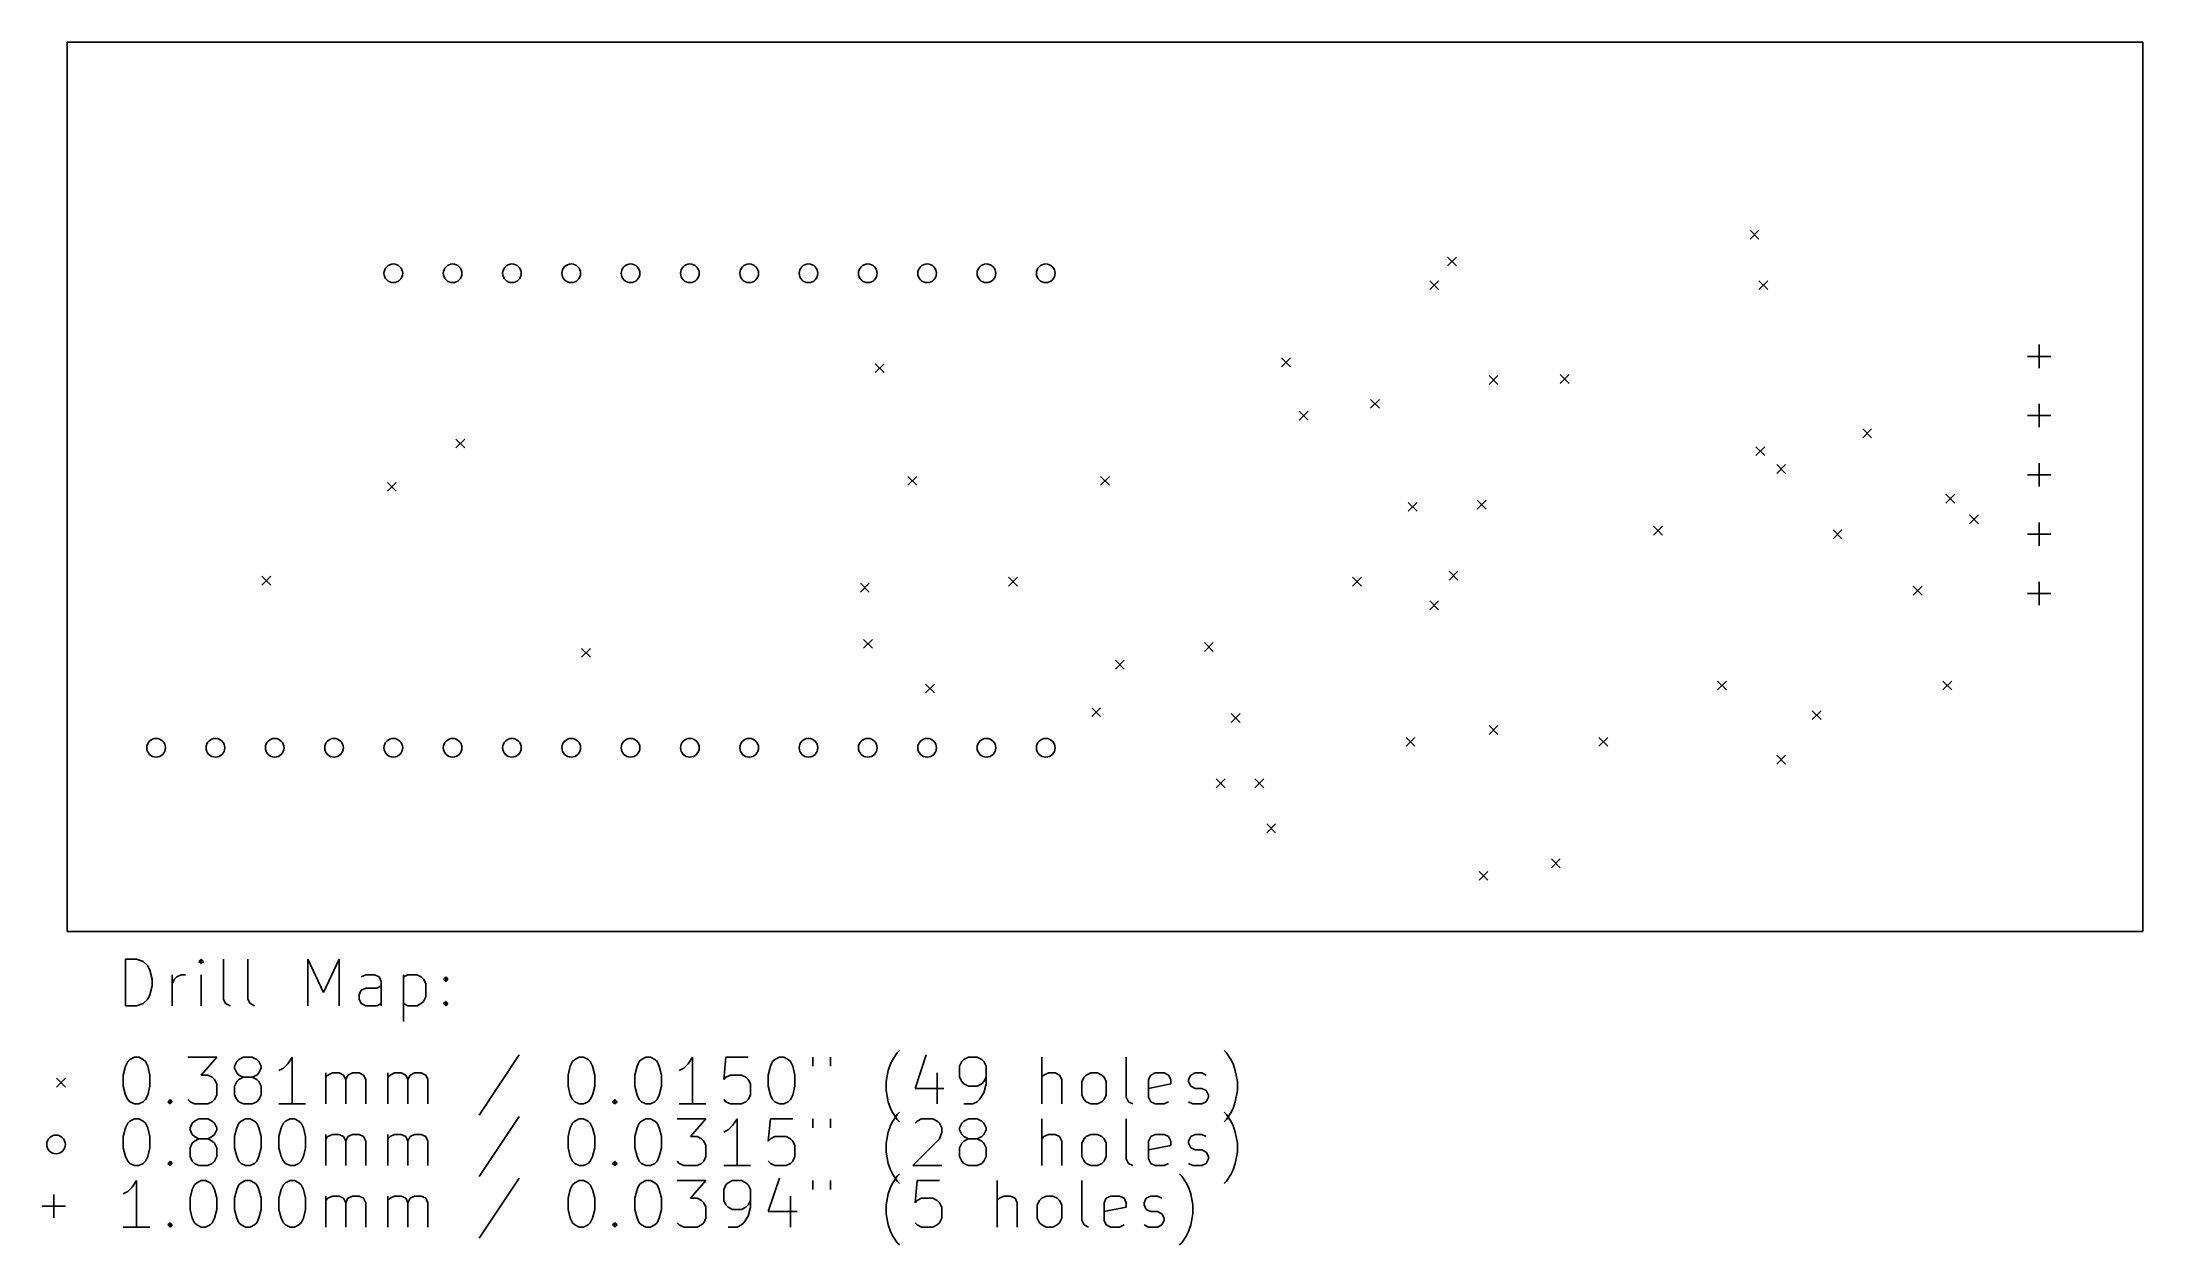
# Model space of a CAD drawing. Extents: x 101.8 to 191.8, y -135.3 to -83.8.
import ezdxf

# ---------------------------------------------------------------- set-up
doc = ezdxf.new("R2010")
doc.units = 0
doc.layers.add('BLACK', color=7, linetype='CONTINUOUS')

msp = doc.modelspace()

# ---------------------------------------------------------------- linework, layer by layer
at = {"layer": 'BLACK', "linetype": 'CONTINUOUS'}
for p, q in [((102.87, -83.82), (191.77, -83.82)), ((102.87, -121.92), (102.87, -83.82)), ((191.77, -83.82), (191.77, -121.92)), ((174.942, -91.885), (175.323, -92.266)), ((175.323, -91.885), (174.942, -92.266)), ((161.988, -93.028), (162.369, -93.409)), ((162.369, -93.028), (161.988, -93.409)), ((161.226, -94.043), (161.607, -94.424)), ((161.607, -94.043), (161.226, -94.424)), ((175.323, -94.043), (175.704, -94.424)), ((175.704, -94.043), (175.323, -94.424)), ((187.325, -96.782), (187.325, -97.782)), ((137.477, -97.6), (137.858, -97.981)), ((137.858, -97.6), (137.477, -97.981)), ((154.876, -97.346), (155.257, -97.727)), ((155.257, -97.346), (154.876, -97.727)), ((166.809, -98.059), (167.19, -98.441)), ((167.19, -98.059), (166.809, -98.441)), ((186.825, -97.282), (187.825, -97.282)), ((163.766, -98.108), (164.147, -98.489)), ((164.147, -98.108), (163.766, -98.489)), ((155.638, -99.632), (156.019, -100.012)), ((156.019, -99.632), (155.638, -100.012)), ((158.686, -99.124), (159.067, -99.504)), ((159.067, -99.124), (158.686, -99.504)), ((186.825, -99.822), (187.825, -99.822)), ((187.325, -99.322), (187.325, -100.322)), ((179.768, -100.393), (180.149, -100.774)), ((180.149, -100.393), (179.768, -100.774)), ((119.52, -100.825), (119.901, -101.206)), ((119.901, -100.825), (119.52, -101.206)), ((175.196, -101.155), (175.577, -101.536)), ((175.577, -101.155), (175.196, -101.536)), ((138.874, -102.425), (139.255, -102.806)), ((139.255, -102.425), (138.874, -102.806)), ((147.13, -102.425), (147.511, -102.806)), ((147.511, -102.425), (147.13, -102.806)), ((176.085, -101.917), (176.466, -102.298)), ((176.466, -101.917), (176.085, -102.298)), ((186.825, -102.362), (187.825, -102.362)), ((187.325, -101.862), (187.325, -102.862)), ((116.586, -102.679), (116.967, -103.06)), ((116.967, -102.679), (116.586, -103.06)), ((163.258, -103.441), (163.639, -103.822)), ((163.639, -103.441), (163.258, -103.822)), ((183.325, -103.188), (183.706, -103.569)), ((183.706, -103.188), (183.325, -103.569)), ((160.307, -103.538), (160.688, -103.919)), ((160.688, -103.538), (160.307, -103.919)), ((184.34, -104.076), (184.721, -104.457)), ((184.721, -104.076), (184.34, -104.457)), ((170.809, -104.559), (171.19, -104.941)), ((171.19, -104.559), (170.809, -104.941)), ((178.498, -104.712), (178.879, -105.093)), ((178.879, -104.712), (178.498, -105.093)), ((186.825, -104.902), (187.825, -104.902)), ((187.325, -104.402), (187.325, -105.402)), ((111.212, -106.695), (111.593, -107.076)), ((111.593, -106.695), (111.212, -107.076)), ((136.843, -106.997), (137.224, -107.378)), ((137.224, -106.997), (136.843, -107.378)), ((143.192, -106.743), (143.573, -107.124)), ((143.573, -106.743), (143.192, -107.124)), ((157.924, -106.743), (158.305, -107.124)), ((158.305, -106.743), (157.924, -107.124)), ((162.052, -106.489), (162.433, -106.87)), ((162.433, -106.489), (162.052, -106.87)), ((187.325, -106.942), (187.325, -107.942)), ((161.226, -107.759), (161.607, -108.14)), ((161.607, -107.759), (161.226, -108.14)), ((181.927, -107.124), (182.308, -107.505)), ((182.308, -107.124), (181.927, -107.505)), ((186.825, -107.442), (187.825, -107.442)), ((136.975, -109.405), (137.356, -109.786)), ((137.356, -109.405), (136.975, -109.786)), ((151.575, -109.537), (151.956, -109.918)), ((151.956, -109.537), (151.575, -109.918)), ((124.904, -109.791), (125.285, -110.172)), ((125.285, -109.791), (124.904, -110.172)), ((147.764, -110.299), (148.145, -110.68)), ((148.145, -110.299), (147.764, -110.68)), ((139.636, -111.316), (140.017, -111.697)), ((140.017, -111.316), (139.636, -111.697)), ((173.546, -111.188), (173.927, -111.569)), ((173.927, -111.188), (173.546, -111.569)), ((183.197, -111.188), (183.578, -111.569)), ((183.578, -111.188), (183.197, -111.569)), ((146.749, -112.331), (147.13, -112.712)), ((147.13, -112.331), (146.749, -112.712)), ((177.609, -112.459), (177.99, -112.84)), ((177.99, -112.459), (177.609, -112.84)), ((152.719, -112.584), (153.1, -112.965)), ((153.1, -112.584), (152.719, -112.965)), ((163.766, -113.093), (164.147, -113.474)), ((164.147, -113.093), (163.766, -113.474)), ((160.21, -113.602), (160.591, -113.983)), ((160.591, -113.602), (160.21, -113.983)), ((168.465, -113.602), (168.846, -113.983)), ((168.846, -113.602), (168.465, -113.983)), ((176.085, -114.363), (176.466, -114.744)), ((176.466, -114.363), (176.085, -114.744)), ((152.082, -115.379), (152.463, -115.76)), ((152.463, -115.379), (152.082, -115.76)), ((153.733, -115.379), (154.114, -115.76)), ((154.114, -115.379), (153.733, -115.76)), ((154.242, -117.31), (154.623, -117.691)), ((154.623, -117.31), (154.242, -117.691)), ((163.335, -119.342), (163.716, -119.723)), ((163.716, -119.342), (163.335, -119.723)), ((166.433, -118.808), (166.814, -119.189)), ((166.814, -118.808), (166.433, -119.189)), ((191.77, -121.92), (102.87, -121.92)), ((105.371, -125.1), (105.371, -123.1)), ((105.371, -123.1), (105.847, -123.1)), ((105.847, -123.1), (106.133, -123.195)), ((106.133, -123.195), (106.324, -123.385)), ((108.609, -123.1), (108.514, -123.195)), ((108.514, -123.195), (108.609, -123.29)), ((108.705, -123.195), (108.609, -123.1)), ((108.609, -123.1), (108.609, -123.29)), ((108.609, -123.29), (108.705, -123.195)), ((109.562, -124.814), (109.562, -123.1)), ((110.609, -124.814), (110.609, -123.1)), ((113.181, -125.1), (113.181, -123.1)), ((113.181, -123.1), (113.847, -124.528)), ((113.847, -124.528), (114.514, -123.1)), ((114.514, -123.1), (114.514, -125.1)), ((106.324, -123.385), (106.419, -123.576)), ((106.419, -123.576), (106.514, -123.957)), ((106.514, -123.957), (106.514, -124.243)), ((107.371, -125.1), (107.371, -123.766)), ((107.371, -124.147), (107.466, -123.957)), ((107.466, -123.957), (107.562, -123.862)), ((107.562, -123.862), (107.752, -123.766)), ((107.752, -123.766), (107.943, -123.766)), ((108.609, -125.1), (108.609, -123.766)), ((115.657, -123.766), (115.466, -123.862)), ((116.038, -123.766), (115.657, -123.766)), ((116.228, -123.862), (116.038, -123.766)), ((116.324, -124.052), (116.228, -123.862)), ((116.324, -125.1), (116.324, -124.052)), ((117.276, -123.766), (117.276, -125.766)), ((117.276, -123.862), (117.466, -123.766)), ((117.466, -123.766), (117.847, -123.766)), ((117.847, -123.766), (118.038, -123.862)), ((118.038, -123.862), (118.133, -123.957)), ((118.133, -123.957), (118.228, -124.147)), ((118.228, -124.147), (118.228, -124.719)), ((118.99, -123.957), (119.085, -123.862)), ((119.085, -124.052), (118.99, -123.957)), ((119.085, -123.862), (119.181, -123.957)), ((119.085, -123.862), (119.085, -124.052)), ((119.181, -123.957), (119.085, -124.052)), ((106.133, -125.005), (105.847, -125.1)), ((106.324, -124.814), (106.133, -125.005)), ((106.419, -124.624), (106.324, -124.814)), ((106.514, -124.243), (106.419, -124.624)), ((109.657, -125.005), (109.562, -124.814)), ((109.847, -125.1), (109.657, -125.005)), ((110.705, -125.005), (110.609, -124.814)), ((110.895, -125.1), (110.705, -125.005)), ((115.371, -124.624), (115.466, -124.433)), ((115.371, -124.814), (115.371, -124.624)), ((115.466, -125.005), (115.371, -124.814)), ((115.466, -124.433), (115.657, -124.338)), ((115.657, -125.1), (115.466, -125.005)), ((115.657, -124.338), (116.133, -124.338)), ((116.133, -124.338), (116.324, -124.243)), ((116.324, -125.005), (116.133, -125.1)), ((117.466, -125.1), (117.276, -125.005)), ((118.038, -125.005), (117.847, -125.1)), ((118.133, -124.909), (118.038, -125.005)), ((118.228, -124.719), (118.133, -124.909)), ((118.99, -125.005), (119.085, -124.909)), ((119.085, -125.1), (118.99, -125.005)), ((119.085, -124.909), (119.181, -125.005)), ((119.085, -124.909), (119.085, -125.1)), ((119.181, -125.005), (119.085, -125.1)), ((105.847, -125.1), (105.371, -125.1)), ((116.133, -125.1), (115.657, -125.1)), ((117.847, -125.1), (117.466, -125.1)), ((105.276, -128.062), (105.371, -127.681)), ((105.371, -127.681), (105.466, -127.49)), ((105.466, -127.49), (105.562, -127.395)), ((105.562, -127.395), (105.752, -127.3)), ((105.752, -127.3), (105.943, -127.3)), ((105.943, -127.3), (106.133, -127.395)), ((106.133, -127.395), (106.228, -127.49)), ((106.228, -127.49), (106.324, -127.681)), ((106.324, -127.681), (106.419, -128.062)), ((108.038, -127.3), (109.276, -127.3)), ((109.276, -127.3), (108.609, -128.062)), ((110.038, -127.681), (110.133, -127.49)), ((110.038, -127.776), (110.038, -127.681)), ((110.133, -127.49), (110.228, -127.395)), ((110.228, -127.395), (110.419, -127.3)), ((110.419, -127.3), (110.8, -127.3)), ((110.8, -127.3), (110.99, -127.395)), ((110.99, -127.395), (111.085, -127.49)), ((111.085, -127.49), (111.181, -127.681)), ((111.181, -127.681), (111.181, -127.776)), ((112.324, -127.585), (112.133, -127.776)), ((112.514, -127.3), (112.324, -127.585)), ((112.514, -129.3), (112.514, -127.3)), ((122.228, -127.205), (120.514, -129.776)), ((124.324, -128.062), (124.419, -127.681)), ((124.419, -127.681), (124.514, -127.49)), ((124.514, -127.49), (124.609, -127.395)), ((124.609, -127.395), (124.8, -127.3)), ((124.8, -127.3), (124.99, -127.3)), ((124.99, -127.3), (125.181, -127.395)), ((125.181, -127.395), (125.276, -127.49)), ((125.276, -127.49), (125.371, -127.681)), ((125.371, -127.681), (125.466, -128.062)), ((127.181, -128.062), (127.276, -127.681)), ((127.276, -127.681), (127.371, -127.49)), ((127.371, -127.49), (127.466, -127.395)), ((127.466, -127.395), (127.657, -127.3)), ((127.657, -127.3), (127.847, -127.3)), ((127.847, -127.3), (128.038, -127.395)), ((128.038, -127.395), (128.133, -127.49)), ((128.133, -127.49), (128.228, -127.681)), ((128.228, -127.681), (128.324, -128.062)), ((129.466, -127.585), (129.276, -127.776)), ((129.657, -127.3), (129.466, -127.585)), ((129.657, -129.3), (129.657, -127.3)), ((131.085, -127.3), (130.99, -128.252)), ((132.038, -127.3), (131.085, -127.3)), ((132.895, -128.062), (132.99, -127.681)), ((132.99, -127.681), (133.085, -127.49)), ((133.085, -127.49), (133.181, -127.395)), ((133.181, -127.395), (133.371, -127.3)), ((133.371, -127.3), (133.562, -127.3)), ((133.562, -127.3), (133.752, -127.395)), ((133.752, -127.395), (133.847, -127.49)), ((133.847, -127.49), (133.943, -127.681)), ((133.943, -127.681), (134.038, -128.062)), ((134.8, -127.3), (134.8, -127.681)), ((135.562, -127.3), (135.562, -127.681)), ((138.038, -127.871), (138.133, -127.585)), ((138.133, -127.585), (138.228, -127.395)), ((138.228, -127.395), (138.419, -127.109)), ((138.419, -127.109), (138.514, -127.014)), ((139.657, -127.205), (139.181, -128.633)), ((141.181, -127.49), (141.085, -127.681)), ((141.085, -127.681), (141.085, -128.157)), ((141.276, -127.395), (141.181, -127.49)), ((141.466, -127.3), (141.276, -127.395)), ((141.847, -127.3), (141.466, -127.3)), ((142.038, -127.395), (141.847, -127.3)), ((142.133, -127.49), (142.038, -127.395)), ((142.228, -127.681), (142.133, -127.49)), ((142.228, -128.443), (142.228, -127.681)), ((144.609, -129.3), (144.609, -127.3)), ((148.228, -129.014), (148.228, -127.3)), ((152.514, -127.109), (152.419, -127.014)), ((152.705, -127.395), (152.514, -127.109)), ((152.8, -127.585), (152.705, -127.395)), ((152.895, -127.871), (152.8, -127.585)), ((102.414, -128.204), (102.795, -128.585)), ((102.795, -128.204), (102.414, -128.585)), ((105.276, -128.538), (105.276, -128.062)), ((105.371, -128.919), (105.276, -128.538)), ((106.419, -128.538), (106.324, -128.919)), ((106.419, -128.062), (106.419, -128.538)), ((108.609, -128.062), (108.895, -128.062)), ((108.895, -128.062), (109.085, -128.157)), ((109.085, -128.157), (109.181, -128.252)), ((109.181, -128.252), (109.276, -128.443)), ((109.276, -128.443), (109.276, -128.919)), ((110.133, -127.966), (110.038, -127.776)), ((110.133, -128.347), (110.038, -128.538)), ((110.038, -128.538), (110.038, -128.919)), ((110.228, -128.062), (110.133, -127.966)), ((110.228, -128.252), (110.133, -128.347)), ((110.419, -128.157), (110.228, -128.062)), ((110.419, -128.157), (110.228, -128.252)), ((110.8, -128.157), (110.419, -128.157)), ((110.99, -128.062), (110.8, -128.157)), ((110.99, -128.252), (110.8, -128.157)), ((111.085, -127.966), (110.99, -128.062)), ((111.085, -128.347), (110.99, -128.252)), ((111.181, -127.776), (111.085, -127.966)), ((111.181, -128.538), (111.085, -128.347)), ((111.181, -128.919), (111.181, -128.538)), ((112.133, -127.776), (111.943, -127.871)), ((113.943, -129.3), (113.943, -127.966)), ((113.943, -128.157), (114.038, -128.062)), ((114.038, -128.062), (114.228, -127.966)), ((114.228, -127.966), (114.514, -127.966)), ((114.514, -127.966), (114.705, -128.062)), ((114.705, -128.062), (114.8, -128.252)), ((114.8, -128.252), (114.895, -128.062)), ((114.8, -128.252), (114.8, -129.3)), ((114.895, -128.062), (115.085, -127.966)), ((115.085, -127.966), (115.371, -127.966)), ((115.371, -127.966), (115.562, -128.062)), ((115.562, -128.062), (115.657, -128.252)), ((115.657, -128.252), (115.657, -129.3)), ((116.609, -129.3), (116.609, -127.966)), ((116.609, -128.157), (116.705, -128.062)), ((116.705, -128.062), (116.895, -127.966)), ((116.895, -127.966), (117.181, -127.966)), ((117.181, -127.966), (117.371, -128.062)), ((117.371, -128.062), (117.466, -128.252)), ((117.466, -128.252), (117.562, -128.062)), ((117.466, -128.252), (117.466, -129.3)), ((117.562, -128.062), (117.752, -127.966)), ((117.752, -127.966), (118.038, -127.966)), ((118.038, -127.966), (118.228, -128.062)), ((118.228, -128.062), (118.324, -128.252)), ((118.324, -128.252), (118.324, -129.3)), ((124.324, -128.538), (124.324, -128.062)), ((124.419, -128.919), (124.324, -128.538)), ((125.466, -128.538), (125.371, -128.919)), ((125.466, -128.062), (125.466, -128.538)), ((127.181, -128.538), (127.181, -128.062)), ((127.276, -128.919), (127.181, -128.538)), ((128.324, -128.538), (128.228, -128.919)), ((128.324, -128.062), (128.324, -128.538)), ((129.276, -127.776), (129.085, -127.871)), ((130.99, -128.252), (131.085, -128.157)), ((131.085, -128.157), (131.276, -128.062)), ((131.276, -128.062), (131.752, -128.062)), ((131.752, -128.062), (131.943, -128.157)), ((131.943, -128.157), (132.038, -128.252)), ((132.038, -128.252), (132.133, -128.443)), ((132.133, -128.443), (132.133, -128.919)), ((132.895, -128.538), (132.895, -128.062)), ((132.99, -128.919), (132.895, -128.538)), ((134.038, -128.538), (133.943, -128.919)), ((134.038, -128.062), (134.038, -128.538)), ((137.943, -128.347), (138.038, -127.871)), ((137.943, -128.728), (137.943, -128.347)), ((139.181, -128.633), (140.419, -128.633)), ((140.133, -127.966), (140.133, -129.3)), ((141.085, -128.157), (141.181, -128.347)), ((141.181, -128.347), (141.276, -128.443)), ((141.276, -128.443), (141.466, -128.538)), ((141.466, -128.538), (141.847, -128.538)), ((141.847, -128.538), (142.038, -128.443)), ((142.038, -128.443), (142.133, -128.347)), ((142.133, -128.347), (142.228, -128.157)), ((142.133, -128.824), (142.228, -128.443)), ((144.705, -128.062), (144.609, -128.157)), ((144.895, -127.966), (144.705, -128.062)), ((145.181, -127.966), (144.895, -127.966)), ((145.371, -128.062), (145.181, -127.966)), ((145.466, -128.252), (145.371, -128.062)), ((145.466, -129.3), (145.466, -128.252)), ((146.324, -128.347), (146.419, -128.157)), ((146.324, -128.919), (146.324, -128.347)), ((146.419, -128.157), (146.514, -128.062)), ((146.514, -128.062), (146.705, -127.966)), ((146.705, -127.966), (146.99, -127.966)), ((146.99, -127.966), (147.181, -128.062)), ((147.181, -128.062), (147.276, -128.157)), ((147.276, -128.157), (147.371, -128.347)), ((147.371, -128.347), (147.371, -128.919)), ((149.181, -128.252), (149.276, -128.062)), ((149.181, -129.014), (149.181, -128.252)), ((150.133, -128.443), (149.181, -128.633)), ((149.276, -128.062), (149.466, -127.966)), ((149.466, -127.966), (149.847, -127.966)), ((149.847, -127.966), (150.038, -128.062)), ((150.038, -128.062), (150.133, -128.252)), ((150.133, -128.252), (150.133, -128.443)), ((150.895, -128.252), (150.99, -128.062)), ((150.895, -128.347), (150.895, -128.252)), ((150.99, -128.538), (150.895, -128.347)), ((150.99, -128.062), (151.181, -127.966)), ((151.181, -128.633), (150.99, -128.538)), ((151.181, -127.966), (151.466, -127.966)), ((151.466, -128.633), (151.181, -128.633)), ((151.466, -127.966), (151.657, -128.062)), ((151.657, -128.728), (151.466, -128.633)), ((152.99, -128.347), (152.895, -127.871)), ((152.99, -128.728), (152.99, -128.347)), ((105.466, -129.109), (105.371, -128.919)), ((105.562, -129.205), (105.466, -129.109)), ((105.752, -129.3), (105.562, -129.205)), ((105.943, -129.3), (105.752, -129.3)), ((106.133, -129.205), (105.943, -129.3)), ((106.228, -129.109), (106.133, -129.205)), ((106.324, -128.919), (106.228, -129.109)), ((107.181, -129.205), (107.276, -129.109)), ((107.276, -129.3), (107.181, -129.205)), ((107.276, -129.109), (107.371, -129.205)), ((107.276, -129.109), (107.276, -129.3)), ((107.371, -129.205), (107.276, -129.3)), ((108.133, -129.205), (108.038, -129.109)), ((108.324, -129.3), (108.133, -129.205)), ((108.895, -129.3), (108.324, -129.3)), ((109.085, -129.205), (108.895, -129.3)), ((109.181, -129.109), (109.085, -129.205)), ((109.276, -128.919), (109.181, -129.109)), ((110.038, -128.919), (110.133, -129.109)), ((110.133, -129.109), (110.228, -129.205)), ((110.228, -129.205), (110.419, -129.3)), ((110.419, -129.3), (110.8, -129.3)), ((110.8, -129.3), (110.99, -129.205)), ((110.99, -129.205), (111.085, -129.109)), ((111.085, -129.109), (111.181, -128.919)), ((113.085, -129.3), (111.943, -129.3)), ((124.514, -129.109), (124.419, -128.919)), ((124.609, -129.205), (124.514, -129.109)), ((124.8, -129.3), (124.609, -129.205)), ((124.99, -129.3), (124.8, -129.3)), ((125.181, -129.205), (124.99, -129.3)), ((125.276, -129.109), (125.181, -129.205)), ((125.371, -128.919), (125.276, -129.109)), ((126.228, -129.205), (126.324, -129.109)), ((126.324, -129.3), (126.228, -129.205)), ((126.324, -129.109), (126.419, -129.205)), ((126.324, -129.109), (126.324, -129.3)), ((126.419, -129.205), (126.324, -129.3)), ((127.371, -129.109), (127.276, -128.919)), ((127.466, -129.205), (127.371, -129.109)), ((127.657, -129.3), (127.466, -129.205)), ((127.847, -129.3), (127.657, -129.3)), ((128.038, -129.205), (127.847, -129.3)), ((128.133, -129.109), (128.038, -129.205)), ((128.228, -128.919), (128.133, -129.109)), ((130.228, -129.3), (129.085, -129.3)), ((131.085, -129.205), (130.99, -129.109)), ((131.276, -129.3), (131.085, -129.205)), ((131.752, -129.3), (131.276, -129.3)), ((131.943, -129.205), (131.752, -129.3)), ((132.038, -129.109), (131.943, -129.205)), ((132.133, -128.919), (132.038, -129.109)), ((133.085, -129.109), (132.99, -128.919)), ((133.181, -129.205), (133.085, -129.109)), ((133.371, -129.3), (133.181, -129.205)), ((133.562, -129.3), (133.371, -129.3)), ((133.752, -129.205), (133.562, -129.3)), ((133.847, -129.109), (133.752, -129.205)), ((133.943, -128.919), (133.847, -129.109)), ((138.038, -129.205), (137.943, -128.728)), ((138.133, -129.49), (138.038, -129.205)), ((138.228, -129.681), (138.133, -129.49)), ((141.276, -129.3), (141.657, -129.3)), ((141.657, -129.3), (141.847, -129.205)), ((141.847, -129.205), (141.943, -129.109)), ((141.943, -129.109), (142.133, -128.824)), ((146.419, -129.109), (146.324, -128.919)), ((146.514, -129.205), (146.419, -129.109)), ((146.705, -129.3), (146.514, -129.205)), ((146.99, -129.3), (146.705, -129.3)), ((147.181, -129.205), (146.99, -129.3)), ((147.276, -129.109), (147.181, -129.205)), ((147.371, -128.919), (147.276, -129.109)), ((148.324, -129.205), (148.228, -129.014)), ((148.514, -129.3), (148.324, -129.205)), ((149.276, -129.205), (149.181, -129.014)), ((149.466, -129.3), (149.276, -129.205)), ((149.847, -129.3), (149.466, -129.3)), ((150.038, -129.205), (149.847, -129.3)), ((150.895, -129.205), (151.085, -129.3)), ((151.085, -129.3), (151.466, -129.3)), ((151.466, -129.3), (151.657, -129.205)), ((151.752, -128.919), (151.657, -128.728)), ((151.657, -129.205), (151.752, -129.014)), ((151.752, -129.014), (151.752, -128.919)), ((152.705, -129.681), (152.8, -129.49)), ((152.8, -129.49), (152.895, -129.205)), ((152.895, -129.205), (152.99, -128.728)), ((105.276, -130.702), (105.371, -130.321)), ((105.371, -130.321), (105.466, -130.13)), ((105.466, -130.13), (105.562, -130.035)), ((105.562, -130.035), (105.752, -129.94)), ((105.752, -129.94), (105.943, -129.94)), ((105.943, -129.94), (106.133, -130.035)), ((106.133, -130.035), (106.228, -130.13)), ((106.228, -130.13), (106.324, -130.321)), ((106.324, -130.321), (106.419, -130.702)), ((108.133, -130.321), (108.228, -130.13)), ((108.133, -130.416), (108.133, -130.321)), ((108.228, -130.606), (108.133, -130.416)), ((108.228, -130.13), (108.324, -130.035)), ((108.324, -130.035), (108.514, -129.94)), ((108.514, -129.94), (108.895, -129.94)), ((108.895, -129.94), (109.085, -130.035)), ((109.085, -130.035), (109.181, -130.13)), ((109.181, -130.13), (109.276, -130.321)), ((109.276, -130.416), (109.181, -130.606)), ((109.276, -130.321), (109.276, -130.416)), ((110.038, -130.702), (110.133, -130.321)), ((110.133, -130.321), (110.228, -130.13)), ((110.228, -130.13), (110.324, -130.035)), ((110.324, -130.035), (110.514, -129.94)), ((110.514, -129.94), (110.705, -129.94)), ((110.705, -129.94), (110.895, -130.035)), ((110.895, -130.035), (110.99, -130.13)), ((110.99, -130.13), (111.085, -130.321)), ((111.085, -130.321), (111.181, -130.702)), ((111.943, -130.702), (112.038, -130.321)), ((112.038, -130.321), (112.133, -130.13)), ((112.133, -130.13), (112.228, -130.035)), ((112.228, -130.035), (112.419, -129.94)), ((112.419, -129.94), (112.609, -129.94)), ((112.609, -129.94), (112.8, -130.035)), ((112.8, -130.035), (112.895, -130.13)), ((112.895, -130.13), (112.99, -130.321)), ((112.99, -130.321), (113.085, -130.702)), ((122.228, -129.845), (120.514, -132.416)), ((124.324, -130.702), (124.419, -130.321)), ((124.419, -130.321), (124.514, -130.13)), ((124.514, -130.13), (124.609, -130.035)), ((124.609, -130.035), (124.8, -129.94)), ((124.8, -129.94), (124.99, -129.94)), ((124.99, -129.94), (125.181, -130.035)), ((125.181, -130.035), (125.276, -130.13)), ((125.276, -130.13), (125.371, -130.321)), ((125.371, -130.321), (125.466, -130.702)), ((127.181, -130.702), (127.276, -130.321)), ((127.276, -130.321), (127.371, -130.13)), ((127.371, -130.13), (127.466, -130.035)), ((127.466, -130.035), (127.657, -129.94)), ((127.657, -129.94), (127.847, -129.94)), ((127.847, -129.94), (128.038, -130.035)), ((128.038, -130.035), (128.133, -130.13)), ((128.133, -130.13), (128.228, -130.321)), ((128.228, -130.321), (128.324, -130.702)), ((128.99, -129.94), (130.228, -129.94)), ((130.228, -129.94), (129.562, -130.702)), ((131.181, -130.416), (130.99, -130.511)), ((131.371, -130.225), (131.181, -130.416)), ((131.562, -129.94), (131.371, -130.225)), ((131.562, -131.94), (131.562, -129.94)), ((132.99, -129.94), (132.895, -130.892)), ((133.943, -129.94), (132.99, -129.94)), ((134.8, -129.94), (134.8, -130.321)), ((135.562, -129.94), (135.562, -130.321)), ((138.038, -130.511), (138.133, -130.225)), ((138.133, -130.225), (138.228, -130.035)), ((138.419, -129.966), (138.228, -129.681)), ((138.228, -130.035), (138.419, -129.749)), ((138.419, -129.749), (138.514, -129.654)), ((138.514, -130.062), (138.419, -129.966)), ((139.181, -130.13), (139.276, -130.035)), ((139.276, -130.035), (139.466, -129.94)), ((139.466, -129.94), (139.943, -129.94)), ((139.943, -129.94), (140.133, -130.035)), ((140.133, -130.035), (140.228, -130.13)), ((140.228, -130.13), (140.324, -130.321)), ((140.324, -130.321), (140.324, -130.511)), ((141.085, -130.321), (141.181, -130.13)), ((141.085, -130.416), (141.085, -130.321)), ((141.181, -130.606), (141.085, -130.416)), ((141.181, -130.13), (141.276, -130.035)), ((141.276, -130.035), (141.466, -129.94)), ((141.466, -129.94), (141.847, -129.94)), ((141.847, -129.94), (142.038, -130.035)), ((142.038, -130.035), (142.133, -130.13)), ((142.133, -130.13), (142.228, -130.321)), ((142.228, -130.416), (142.133, -130.606)), ((142.228, -130.321), (142.228, -130.416)), ((144.609, -131.94), (144.609, -129.94)), ((148.228, -131.654), (148.228, -129.94)), ((152.514, -129.749), (152.419, -129.654)), ((152.419, -130.062), (152.514, -129.966)), ((152.514, -129.966), (152.705, -129.681)), ((152.705, -130.035), (152.514, -129.749)), ((152.8, -130.225), (152.705, -130.035)), ((152.895, -130.511), (152.8, -130.225)), ((105.276, -131.178), (105.276, -130.702)), ((105.371, -131.559), (105.276, -131.178)), ((106.419, -131.178), (106.324, -131.559)), ((106.419, -130.702), (106.419, -131.178)), ((108.228, -130.987), (108.133, -131.178)), ((108.133, -131.178), (108.133, -131.559)), ((108.324, -130.702), (108.228, -130.606)), ((108.324, -130.892), (108.228, -130.987)), ((108.514, -130.797), (108.324, -130.702)), ((108.514, -130.797), (108.324, -130.892)), ((108.895, -130.797), (108.514, -130.797)), ((109.085, -130.702), (108.895, -130.797)), ((109.085, -130.892), (108.895, -130.797)), ((109.181, -130.606), (109.085, -130.702)), ((109.181, -130.987), (109.085, -130.892)), ((109.276, -131.178), (109.181, -130.987)), ((109.276, -131.559), (109.276, -131.178)), ((110.038, -131.178), (110.038, -130.702)), ((110.133, -131.559), (110.038, -131.178)), ((111.181, -131.178), (111.085, -131.559)), ((111.181, -130.702), (111.181, -131.178)), ((111.943, -131.178), (111.943, -130.702)), ((112.038, -131.559), (111.943, -131.178)), ((113.085, -131.178), (112.99, -131.559)), ((113.085, -130.702), (113.085, -131.178)), ((113.943, -131.94), (113.943, -130.606)), ((113.943, -130.797), (114.038, -130.702)), ((114.038, -130.702), (114.228, -130.606)), ((114.228, -130.606), (114.514, -130.606)), ((114.514, -130.606), (114.705, -130.702)), ((114.705, -130.702), (114.8, -130.892)), ((114.8, -130.892), (114.895, -130.702)), ((114.8, -130.892), (114.8, -131.94)), ((114.895, -130.702), (115.085, -130.606)), ((115.085, -130.606), (115.371, -130.606)), ((115.371, -130.606), (115.562, -130.702)), ((115.562, -130.702), (115.657, -130.892)), ((115.657, -130.892), (115.657, -131.94)), ((116.609, -131.94), (116.609, -130.606)), ((116.609, -130.797), (116.705, -130.702)), ((116.705, -130.702), (116.895, -130.606)), ((116.895, -130.606), (117.181, -130.606)), ((117.181, -130.606), (117.371, -130.702)), ((117.371, -130.702), (117.466, -130.892)), ((117.466, -130.892), (117.562, -130.702)), ((117.466, -130.892), (117.466, -131.94)), ((117.562, -130.702), (117.752, -130.606)), ((117.752, -130.606), (118.038, -130.606)), ((118.038, -130.606), (118.228, -130.702)), ((118.228, -130.702), (118.324, -130.892)), ((118.324, -130.892), (118.324, -131.94)), ((124.324, -131.178), (124.324, -130.702)), ((124.419, -131.559), (124.324, -131.178)), ((125.466, -131.178), (125.371, -131.559)), ((125.466, -130.702), (125.466, -131.178)), ((127.181, -131.178), (127.181, -130.702)), ((127.276, -131.559), (127.181, -131.178)), ((128.324, -131.178), (128.228, -131.559)), ((128.324, -130.702), (128.324, -131.178)), ((129.562, -130.702), (129.847, -130.702)), ((129.847, -130.702), (130.038, -130.797)), ((130.038, -130.797), (130.133, -130.892)), ((130.133, -130.892), (130.228, -131.083)), ((130.228, -131.083), (130.228, -131.559)), ((132.895, -130.892), (132.99, -130.797)), ((132.99, -130.797), (133.181, -130.702)), ((133.181, -130.702), (133.657, -130.702)), ((133.657, -130.702), (133.847, -130.797)), ((133.847, -130.797), (133.943, -130.892)), ((133.943, -130.892), (134.038, -131.083)), ((134.038, -131.083), (134.038, -131.559)), ((137.943, -130.987), (138.038, -130.511)), ((137.943, -131.368), (137.943, -130.987)), ((140.228, -130.797), (139.085, -131.94)), ((140.324, -130.511), (140.228, -130.797)), ((141.181, -130.987), (141.085, -131.178)), ((141.085, -131.178), (141.085, -131.559)), ((141.276, -130.702), (141.181, -130.606)), ((141.276, -130.892), (141.181, -130.987)), ((141.466, -130.797), (141.276, -130.702)), ((141.466, -130.797), (141.276, -130.892)), ((141.847, -130.797), (141.466, -130.797)), ((142.038, -130.702), (141.847, -130.797)), ((142.038, -130.892), (141.847, -130.797)), ((142.133, -130.606), (142.038, -130.702)), ((142.133, -130.987), (142.038, -130.892)), ((142.228, -131.178), (142.133, -130.987)), ((142.228, -131.559), (142.228, -131.178)), ((144.705, -130.702), (144.609, -130.797)), ((144.895, -130.606), (144.705, -130.702)), ((145.181, -130.606), (144.895, -130.606)), ((145.371, -130.702), (145.181, -130.606)), ((145.466, -130.892), (145.371, -130.702)), ((145.466, -131.94), (145.466, -130.892)), ((146.324, -130.987), (146.419, -130.797)), ((146.324, -131.559), (146.324, -130.987)), ((146.419, -130.797), (146.514, -130.702)), ((146.514, -130.702), (146.705, -130.606)), ((146.705, -130.606), (146.99, -130.606)), ((146.99, -130.606), (147.181, -130.702)), ((147.181, -130.702), (147.276, -130.797)), ((147.276, -130.797), (147.371, -130.987)), ((147.371, -130.987), (147.371, -131.559)), ((149.181, -130.892), (149.276, -130.702)), ((149.181, -131.654), (149.181, -130.892)), ((150.133, -131.083), (149.181, -131.273)), ((149.276, -130.702), (149.466, -130.606)), ((149.466, -130.606), (149.847, -130.606)), ((149.847, -130.606), (150.038, -130.702)), ((150.038, -130.702), (150.133, -130.892)), ((150.133, -130.892), (150.133, -131.083)), ((150.895, -130.892), (150.99, -130.702)), ((150.895, -130.987), (150.895, -130.892)), ((150.99, -131.178), (150.895, -130.987)), ((150.99, -130.702), (151.181, -130.606)), ((151.181, -131.273), (150.99, -131.178)), ((151.181, -130.606), (151.466, -130.606)), ((151.466, -131.273), (151.181, -131.273)), ((151.466, -130.606), (151.657, -130.702)), ((151.657, -131.368), (151.466, -131.273)), ((152.99, -130.987), (152.895, -130.511)), ((152.99, -131.368), (152.99, -130.987)), ((105.466, -131.749), (105.371, -131.559)), ((105.562, -131.845), (105.466, -131.749)), ((105.752, -131.94), (105.562, -131.845)), ((105.943, -131.94), (105.752, -131.94)), ((106.133, -131.845), (105.943, -131.94)), ((106.228, -131.749), (106.133, -131.845)), ((106.324, -131.559), (106.228, -131.749)), ((107.181, -131.845), (107.276, -131.749)), ((107.276, -131.94), (107.181, -131.845)), ((107.276, -131.749), (107.371, -131.845)), ((107.276, -131.749), (107.276, -131.94)), ((107.371, -131.845), (107.276, -131.94)), ((108.133, -131.559), (108.228, -131.749)), ((108.228, -131.749), (108.324, -131.845)), ((108.324, -131.845), (108.514, -131.94)), ((108.514, -131.94), (108.895, -131.94)), ((108.895, -131.94), (109.085, -131.845)), ((109.085, -131.845), (109.181, -131.749)), ((109.181, -131.749), (109.276, -131.559)), ((110.228, -131.749), (110.133, -131.559)), ((110.324, -131.845), (110.228, -131.749)), ((110.514, -131.94), (110.324, -131.845)), ((110.705, -131.94), (110.514, -131.94)), ((110.895, -131.845), (110.705, -131.94)), ((110.99, -131.749), (110.895, -131.845)), ((111.085, -131.559), (110.99, -131.749)), ((112.133, -131.749), (112.038, -131.559)), ((112.228, -131.845), (112.133, -131.749)), ((112.419, -131.94), (112.228, -131.845)), ((112.609, -131.94), (112.419, -131.94)), ((112.8, -131.845), (112.609, -131.94)), ((112.895, -131.749), (112.8, -131.845)), ((112.99, -131.559), (112.895, -131.749)), ((124.514, -131.749), (124.419, -131.559)), ((124.609, -131.845), (124.514, -131.749)), ((124.8, -131.94), (124.609, -131.845)), ((124.99, -131.94), (124.8, -131.94)), ((125.181, -131.845), (124.99, -131.94)), ((125.276, -131.749), (125.181, -131.845)), ((125.371, -131.559), (125.276, -131.749)), ((126.228, -131.845), (126.324, -131.749)), ((126.324, -131.94), (126.228, -131.845)), ((126.324, -131.749), (126.419, -131.845)), ((126.324, -131.749), (126.324, -131.94)), ((126.419, -131.845), (126.324, -131.94)), ((127.371, -131.749), (127.276, -131.559)), ((127.466, -131.845), (127.371, -131.749)), ((127.657, -131.94), (127.466, -131.845)), ((127.847, -131.94), (127.657, -131.94)), ((128.038, -131.845), (127.847, -131.94)), ((128.133, -131.749), (128.038, -131.845)), ((128.228, -131.559), (128.133, -131.749)), ((129.085, -131.845), (128.99, -131.749)), ((129.276, -131.94), (129.085, -131.845)), ((129.847, -131.94), (129.276, -131.94)), ((130.038, -131.845), (129.847, -131.94)), ((130.133, -131.749), (130.038, -131.845)), ((130.228, -131.559), (130.133, -131.749)), ((132.133, -131.94), (130.99, -131.94)), ((132.99, -131.845), (132.895, -131.749)), ((133.181, -131.94), (132.99, -131.845)), ((133.657, -131.94), (133.181, -131.94)), ((133.847, -131.845), (133.657, -131.94)), ((133.943, -131.749), (133.847, -131.845)), ((134.038, -131.559), (133.943, -131.749)), ((138.038, -131.845), (137.943, -131.368)), ((138.133, -132.13), (138.038, -131.845)), ((138.228, -132.321), (138.133, -132.13)), ((139.085, -131.94), (140.324, -131.94)), ((141.085, -131.559), (141.181, -131.749)), ((141.181, -131.749), (141.276, -131.845)), ((141.276, -131.845), (141.466, -131.94)), ((141.466, -131.94), (141.847, -131.94)), ((141.847, -131.94), (142.038, -131.845)), ((142.038, -131.845), (142.133, -131.749)), ((142.133, -131.749), (142.228, -131.559)), ((146.419, -131.749), (146.324, -131.559)), ((146.514, -131.845), (146.419, -131.749)), ((146.705, -131.94), (146.514, -131.845)), ((146.99, -131.94), (146.705, -131.94)), ((147.181, -131.845), (146.99, -131.94)), ((147.276, -131.749), (147.181, -131.845)), ((147.371, -131.559), (147.276, -131.749)), ((148.324, -131.845), (148.228, -131.654)), ((148.514, -131.94), (148.324, -131.845)), ((149.276, -131.845), (149.181, -131.654)), ((149.466, -131.94), (149.276, -131.845)), ((149.847, -131.94), (149.466, -131.94)), ((150.038, -131.845), (149.847, -131.94)), ((150.895, -131.845), (151.085, -131.94)), ((151.085, -131.94), (151.466, -131.94)), ((151.466, -131.94), (151.657, -131.845)), ((151.752, -131.559), (151.657, -131.368)), ((151.657, -131.845), (151.752, -131.654)), ((151.752, -131.654), (151.752, -131.559)), ((152.705, -132.321), (152.8, -132.13)), ((152.8, -132.13), (152.895, -131.845)), ((152.895, -131.845), (152.99, -131.368)), ((105.466, -133.056), (105.276, -133.151)), ((105.657, -132.865), (105.466, -133.056)), ((105.847, -132.58), (105.657, -132.865)), ((105.847, -134.58), (105.847, -132.58)), ((108.133, -133.342), (108.228, -132.961)), ((108.228, -132.961), (108.324, -132.77)), ((108.324, -132.77), (108.419, -132.675)), ((108.419, -132.675), (108.609, -132.58)), ((108.609, -132.58), (108.8, -132.58)), ((108.8, -132.58), (108.99, -132.675)), ((108.99, -132.675), (109.085, -132.77)), ((109.085, -132.77), (109.181, -132.961)), ((109.181, -132.961), (109.276, -133.342)), ((110.038, -133.342), (110.133, -132.961)), ((110.133, -132.961), (110.228, -132.77)), ((110.228, -132.77), (110.324, -132.675)), ((110.324, -132.675), (110.514, -132.58)), ((110.514, -132.58), (110.705, -132.58)), ((110.705, -132.58), (110.895, -132.675)), ((110.895, -132.675), (110.99, -132.77)), ((110.99, -132.77), (111.085, -132.961)), ((111.085, -132.961), (111.181, -133.342)), ((111.943, -133.342), (112.038, -132.961)), ((112.038, -132.961), (112.133, -132.77)), ((112.133, -132.77), (112.228, -132.675)), ((112.228, -132.675), (112.419, -132.58)), ((112.419, -132.58), (112.609, -132.58)), ((112.609, -132.58), (112.8, -132.675)), ((112.8, -132.675), (112.895, -132.77)), ((112.895, -132.77), (112.99, -132.961)), ((112.99, -132.961), (113.085, -133.342)), ((122.228, -132.485), (120.514, -135.056)), ((124.324, -133.342), (124.419, -132.961)), ((124.419, -132.961), (124.514, -132.77)), ((124.514, -132.77), (124.609, -132.675)), ((124.609, -132.675), (124.8, -132.58)), ((124.8, -132.58), (124.99, -132.58)), ((124.99, -132.58), (125.181, -132.675)), ((125.181, -132.675), (125.276, -132.77)), ((125.276, -132.77), (125.371, -132.961)), ((125.371, -132.961), (125.466, -133.342)), ((127.181, -133.342), (127.276, -132.961)), ((127.276, -132.961), (127.371, -132.77)), ((127.371, -132.77), (127.466, -132.675)), ((127.466, -132.675), (127.657, -132.58)), ((127.657, -132.58), (127.847, -132.58)), ((127.847, -132.58), (128.038, -132.675)), ((128.038, -132.675), (128.133, -132.77)), ((128.133, -132.77), (128.228, -132.961)), ((128.228, -132.961), (128.324, -133.342)), ((128.99, -132.58), (130.228, -132.58)), ((130.228, -132.58), (129.562, -133.342)), ((131.085, -132.77), (130.99, -132.961)), ((130.99, -132.961), (130.99, -133.437)), ((131.181, -132.675), (131.085, -132.77)), ((131.371, -132.58), (131.181, -132.675)), ((131.752, -132.58), (131.371, -132.58)), ((131.943, -132.675), (131.752, -132.58)), ((132.038, -132.77), (131.943, -132.675)), ((132.133, -132.961), (132.038, -132.77)), ((132.133, -133.723), (132.133, -132.961)), ((133.371, -132.485), (132.895, -133.913)), ((134.8, -132.58), (134.8, -132.961)), ((135.562, -132.58), (135.562, -132.961)), ((137.943, -133.627), (138.038, -133.151)), ((138.038, -133.151), (138.133, -132.865)), ((138.133, -132.865), (138.228, -132.675)), ((138.419, -132.606), (138.228, -132.321)), ((138.228, -132.675), (138.419, -132.389)), ((138.419, -132.389), (138.514, -132.294)), ((138.514, -132.702), (138.419, -132.606)), ((139.276, -132.58), (139.181, -133.532)), ((140.228, -132.58), (139.276, -132.58)), ((142.705, -134.58), (142.705, -132.58)), ((146.324, -134.294), (146.324, -132.58)), ((150.609, -132.389), (150.514, -132.294)), ((150.8, -132.675), (150.609, -132.389)), ((150.895, -132.865), (150.8, -132.675)), ((150.99, -133.151), (150.895, -132.865)), ((151.085, -133.627), (150.99, -133.151)), ((152.419, -132.702), (152.514, -132.606)), ((152.514, -132.606), (152.705, -132.321)), ((101.795, -133.675), (102.795, -133.675)), ((102.295, -133.175), (102.295, -134.175)), ((108.133, -133.818), (108.133, -133.342)), ((108.228, -134.199), (108.133, -133.818)), ((109.276, -133.818), (109.181, -134.199)), ((109.276, -133.342), (109.276, -133.818)), ((110.038, -133.818), (110.038, -133.342)), ((110.133, -134.199), (110.038, -133.818)), ((111.181, -133.818), (111.085, -134.199)), ((111.181, -133.342), (111.181, -133.818)), ((111.943, -133.818), (111.943, -133.342)), ((112.038, -134.199), (111.943, -133.818)), ((113.085, -133.818), (112.99, -134.199)), ((113.085, -133.342), (113.085, -133.818)), ((113.943, -134.58), (113.943, -133.246)), ((113.943, -133.437), (114.038, -133.342)), ((114.038, -133.342), (114.228, -133.246)), ((114.228, -133.246), (114.514, -133.246)), ((114.514, -133.246), (114.705, -133.342)), ((114.705, -133.342), (114.8, -133.532)), ((114.8, -133.532), (114.895, -133.342)), ((114.8, -133.532), (114.8, -134.58)), ((114.895, -133.342), (115.085, -133.246)), ((115.085, -133.246), (115.371, -133.246)), ((115.371, -133.246), (115.562, -133.342)), ((115.562, -133.342), (115.657, -133.532)), ((115.657, -133.532), (115.657, -134.58)), ((116.609, -134.58), (116.609, -133.246)), ((116.609, -133.437), (116.705, -133.342)), ((116.705, -133.342), (116.895, -133.246)), ((116.895, -133.246), (117.181, -133.246)), ((117.181, -133.246), (117.371, -133.342)), ((117.371, -133.342), (117.466, -133.532)), ((117.466, -133.532), (117.562, -133.342)), ((117.466, -133.532), (117.466, -134.58)), ((117.562, -133.342), (117.752, -133.246)), ((117.752, -133.246), (118.038, -133.246)), ((118.038, -133.246), (118.228, -133.342)), ((118.228, -133.342), (118.324, -133.532)), ((118.324, -133.532), (118.324, -134.58)), ((124.324, -133.818), (124.324, -133.342)), ((124.419, -134.199), (124.324, -133.818)), ((125.466, -133.818), (125.371, -134.199)), ((125.466, -133.342), (125.466, -133.818)), ((127.181, -133.818), (127.181, -133.342)), ((127.276, -134.199), (127.181, -133.818)), ((128.324, -133.818), (128.228, -134.199)), ((128.324, -133.342), (128.324, -133.818)), ((129.562, -133.342), (129.847, -133.342)), ((129.847, -133.342), (130.038, -133.437)), ((130.038, -133.437), (130.133, -133.532)), ((130.133, -133.532), (130.228, -133.723)), ((130.228, -133.723), (130.228, -134.199)), ((130.99, -133.437), (131.085, -133.627)), ((131.085, -133.627), (131.181, -133.723)), ((131.181, -133.723), (131.371, -133.818)), ((131.371, -133.818), (131.752, -133.818)), ((131.752, -133.818), (131.943, -133.723)), ((131.943, -133.723), (132.038, -133.627)), ((132.038, -133.627), (132.133, -133.437)), ((132.038, -134.104), (132.133, -133.723)), ((132.895, -133.913), (134.133, -133.913)), ((133.847, -133.246), (133.847, -134.58)), ((137.943, -134.008), (137.943, -133.627)), ((138.038, -134.485), (137.943, -134.008)), ((139.181, -133.532), (139.276, -133.437)), ((139.276, -133.437), (139.466, -133.342)), ((139.466, -133.342), (139.943, -133.342)), ((139.943, -133.342), (140.133, -133.437)), ((140.133, -133.437), (140.228, -133.532)), ((140.228, -133.532), (140.324, -133.723)), ((140.324, -133.723), (140.324, -134.199)), ((142.8, -133.342), (142.705, -133.437)), ((142.99, -133.246), (142.8, -133.342)), ((143.276, -133.246), (142.99, -133.246)), ((143.466, -133.342), (143.276, -133.246)), ((143.562, -133.532), (143.466, -133.342)), ((143.562, -134.58), (143.562, -133.532)), ((144.419, -133.627), (144.514, -133.437)), ((144.419, -134.199), (144.419, -133.627)), ((144.514, -133.437), (144.609, -133.342)), ((144.609, -133.342), (144.8, -133.246)), ((144.8, -133.246), (145.085, -133.246)), ((145.085, -133.246), (145.276, -133.342)), ((145.276, -133.342), (145.371, -133.437)), ((145.371, -133.437), (145.466, -133.627)), ((145.466, -133.627), (145.466, -134.199)), ((147.276, -133.532), (147.371, -133.342)), ((147.276, -134.294), (147.276, -133.532)), ((148.228, -133.723), (147.276, -133.913)), ((147.371, -133.342), (147.562, -133.246)), ((147.562, -133.246), (147.943, -133.246)), ((147.943, -133.246), (148.133, -133.342)), ((148.133, -133.342), (148.228, -133.532)), ((148.228, -133.532), (148.228, -133.723)), ((148.99, -133.532), (149.085, -133.342)), ((148.99, -133.627), (148.99, -133.532)), ((149.085, -133.818), (148.99, -133.627)), ((149.085, -133.342), (149.276, -133.246)), ((149.276, -133.913), (149.085, -133.818)), ((149.276, -133.246), (149.562, -133.246)), ((149.562, -133.913), (149.276, -133.913)), ((149.562, -133.246), (149.752, -133.342)), ((149.752, -134.008), (149.562, -133.913)), ((149.847, -134.199), (149.752, -134.008)), ((150.99, -134.485), (151.085, -134.008)), ((151.085, -134.008), (151.085, -133.627)), ((106.419, -134.58), (105.276, -134.58)), ((107.181, -134.485), (107.276, -134.389)), ((107.276, -134.58), (107.181, -134.485)), ((107.276, -134.389), (107.371, -134.485)), ((107.276, -134.389), (107.276, -134.58)), ((107.371, -134.485), (107.276, -134.58)), ((108.324, -134.389), (108.228, -134.199)), ((108.419, -134.485), (108.324, -134.389)), ((108.609, -134.58), (108.419, -134.485)), ((108.8, -134.58), (108.609, -134.58)), ((108.99, -134.485), (108.8, -134.58)), ((109.085, -134.389), (108.99, -134.485)), ((109.181, -134.199), (109.085, -134.389)), ((110.228, -134.389), (110.133, -134.199)), ((110.324, -134.485), (110.228, -134.389)), ((110.514, -134.58), (110.324, -134.485)), ((110.705, -134.58), (110.514, -134.58)), ((110.895, -134.485), (110.705, -134.58)), ((110.99, -134.389), (110.895, -134.485)), ((111.085, -134.199), (110.99, -134.389)), ((112.133, -134.389), (112.038, -134.199)), ((112.228, -134.485), (112.133, -134.389)), ((112.419, -134.58), (112.228, -134.485)), ((112.609, -134.58), (112.419, -134.58)), ((112.8, -134.485), (112.609, -134.58)), ((112.895, -134.389), (112.8, -134.485)), ((112.99, -134.199), (112.895, -134.389)), ((124.514, -134.389), (124.419, -134.199)), ((124.609, -134.485), (124.514, -134.389)), ((124.8, -134.58), (124.609, -134.485)), ((124.99, -134.58), (124.8, -134.58)), ((125.181, -134.485), (124.99, -134.58)), ((125.276, -134.389), (125.181, -134.485)), ((125.371, -134.199), (125.276, -134.389)), ((126.228, -134.485), (126.324, -134.389)), ((126.324, -134.58), (126.228, -134.485)), ((126.324, -134.389), (126.419, -134.485)), ((126.324, -134.389), (126.324, -134.58)), ((126.419, -134.485), (126.324, -134.58)), ((127.371, -134.389), (127.276, -134.199)), ((127.466, -134.485), (127.371, -134.389)), ((127.657, -134.58), (127.466, -134.485)), ((127.847, -134.58), (127.657, -134.58)), ((128.038, -134.485), (127.847, -134.58)), ((128.133, -134.389), (128.038, -134.485)), ((128.228, -134.199), (128.133, -134.389)), ((129.085, -134.485), (128.99, -134.389)), ((129.276, -134.58), (129.085, -134.485)), ((129.847, -134.58), (129.276, -134.58)), ((130.038, -134.485), (129.847, -134.58)), ((130.133, -134.389), (130.038, -134.485)), ((130.228, -134.199), (130.133, -134.389)), ((131.181, -134.58), (131.562, -134.58)), ((131.562, -134.58), (131.752, -134.485)), ((131.752, -134.485), (131.847, -134.389)), ((131.847, -134.389), (132.038, -134.104)), ((138.133, -134.77), (138.038, -134.485)), ((138.228, -134.961), (138.133, -134.77)), ((138.419, -135.246), (138.228, -134.961)), ((139.276, -134.485), (139.181, -134.389)), ((139.466, -134.58), (139.276, -134.485)), ((139.943, -134.58), (139.466, -134.58)), ((140.133, -134.485), (139.943, -134.58)), ((140.228, -134.389), (140.133, -134.485)), ((140.324, -134.199), (140.228, -134.389)), ((144.514, -134.389), (144.419, -134.199)), ((144.609, -134.485), (144.514, -134.389)), ((144.8, -134.58), (144.609, -134.485)), ((145.085, -134.58), (144.8, -134.58)), ((145.276, -134.485), (145.085, -134.58)), ((145.371, -134.389), (145.276, -134.485)), ((145.466, -134.199), (145.371, -134.389)), ((146.419, -134.485), (146.324, -134.294)), ((146.609, -134.58), (146.419, -134.485)), ((147.371, -134.485), (147.276, -134.294)), ((147.562, -134.58), (147.371, -134.485)), ((147.943, -134.58), (147.562, -134.58)), ((148.133, -134.485), (147.943, -134.58)), ((148.99, -134.485), (149.181, -134.58)), ((149.181, -134.58), (149.562, -134.58)), ((149.562, -134.58), (149.752, -134.485)), ((149.752, -134.485), (149.847, -134.294)), ((149.847, -134.294), (149.847, -134.199)), ((150.609, -135.246), (150.8, -134.961)), ((150.8, -134.961), (150.895, -134.77)), ((150.895, -134.77), (150.99, -134.485)), ((138.514, -135.342), (138.419, -135.246)), ((150.514, -135.342), (150.609, -135.246))]:
    msp.add_line(p, q, dxfattribs=at)
at = {"layer": 'BLACK'}
for centre in [(116.84, -93.726), (119.38, -93.726), (121.92, -93.726), (124.46, -93.726), (127, -93.726), (129.54, -93.726), (132.08, -93.726), (134.62, -93.726), (137.16, -93.726), (139.7, -93.726), (142.24, -93.726), (144.78, -93.726), (106.68, -114.046), (109.22, -114.046), (111.76, -114.046), (114.3, -114.046), (116.84, -114.046), (119.38, -114.046), (121.92, -114.046), (124.46, -114.046), (127, -114.046), (129.54, -114.046), (132.08, -114.046), (134.62, -114.046), (137.16, -114.046), (139.7, -114.046), (142.24, -114.046), (144.78, -114.046), (102.395, -131.035)]:
    msp.add_circle(centre, 0.4, dxfattribs=at)

doc.saveas('drawing.dxf')
